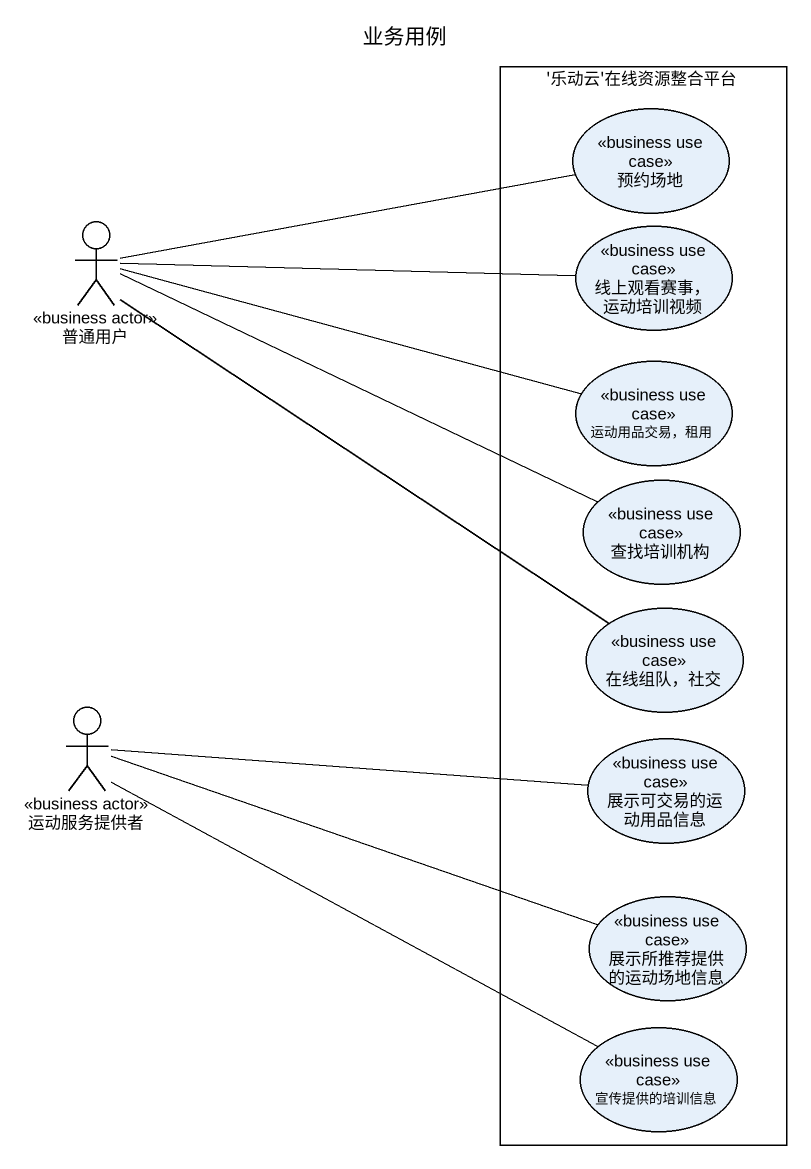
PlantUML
@startuml
title 业务用例
rectangle "'乐动云'在线资源整合平台" as 乐动云_在线资源整合平台 {
  usecase 预约场地 <<business use case>>
  usecase "线上观看赛事，运动培训视频" as 线上观看赛事_运动培训视频 <<business use case>>
  usecase "运动用品交易，租用" as 运动用品交易_租用 <<business use case>>
  usecase 查找培训机构 <<business use case>>
  usecase "在线组队，社交" as 在线组队_社交 <<business use case>>
  usecase 展示可交易的运动用品信息 <<business use case>>
  usecase 展示所推荐提供的运动场地信息 <<business use case>>
  usecase 宣传提供的培训信息 <<business use case>>
}
actor 普通用户 <<business actor>>
actor 运动服务提供者 <<business actor>>
普通用户 -right- 预约场地
普通用户 -right- 线上观看赛事_运动培训视频
普通用户 -right- 运动用品交易_租用
普通用户 -right- 查找培训机构
普通用户 -- 在线组队_社交
运动服务提供者 -right- 展示可交易的运动用品信息
运动服务提供者 -right- 展示所推荐提供的运动场地信息
运动服务提供者 -right- 宣传提供的培训信息
@enduml
